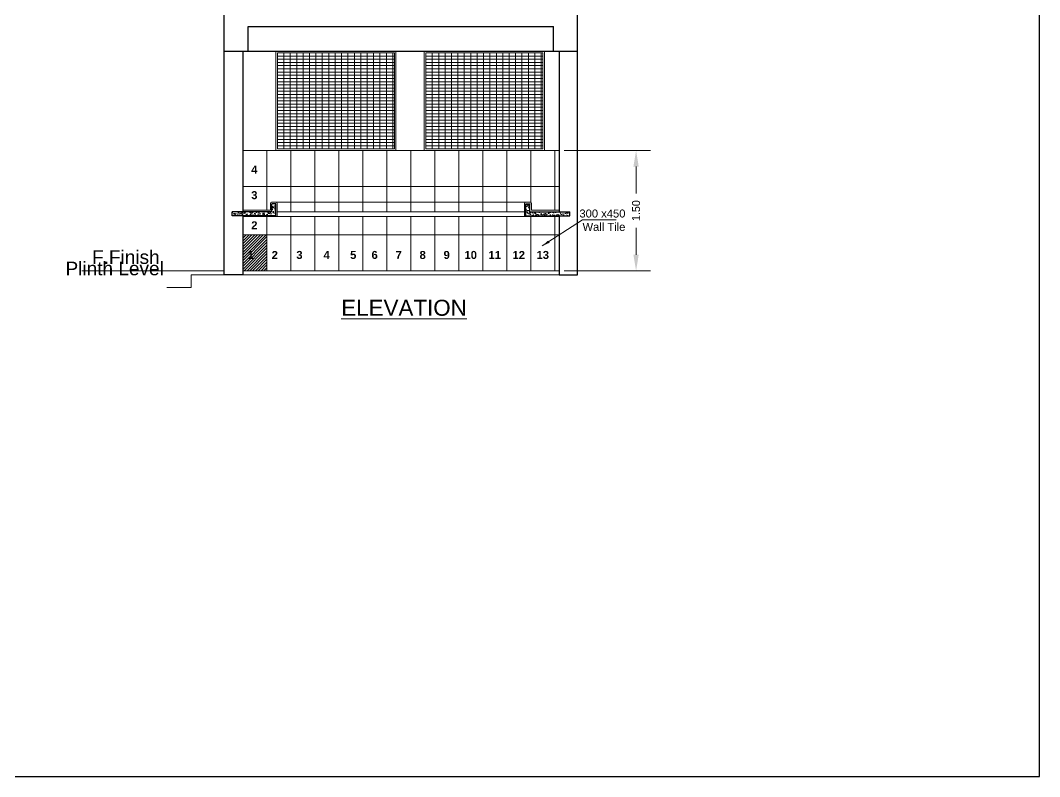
# Model space of a CAD drawing. Header units: millimetres. Extents: x 3614 to 12428, y -844 to 6844.
# Drawn here: x 5612.4 to 5625.13, y -804.29 to -794.85 of the extents above; entities that cross this region are included whole.
import ezdxf

# ---------------------------------------------------------------- set-up
doc = ezdxf.new("R2010")
doc.units = ezdxf.units.MM
doc.header["$LTSCALE"] = 40
doc.header["$MEASUREMENT"] = 0
doc.header["$PDMODE"] = 32
doc.header["$PDSIZE"] = 0.02
doc.linetypes.add('DASHED', pattern=[0.75, 0.5, -0.25])
doc.layers.get('0').update_dxf_attribs({"linetype": 'CONTINUOUS', "lineweight": 20})
doc.layers.get('Defpoints').update_dxf_attribs({"linetype": 'CONTINUOUS', "lineweight": 20})
for name, color, linetype, lineweight in [('brick Hatch', 30, 'CONTINUOUS', 13), ('Dim', 220, 'CONTINUOUS', 15), ('E6', 254, 'CONTINUOUS', 15), ('FLOOR FINISH', 10, 'CONTINUOUS', 15), ('Hatch', 42, 'CONTINUOUS', 15), ('Plaster', 141, 'CONTINUOUS', 5), ('slab', 7, 'CONTINUOUS', 30), ('TEXT', 7, 'CONTINUOUS', 20), ('Ventilator', 6, 'DASHED', 18), ('Wall', 7, 'CONTINUOUS', 30), ('WALL TILE', 40, 'CONTINUOUS', 13)]:
    doc.layers.add(name, color=color, linetype=linetype, lineweight=lineweight)
doc.styles.add('DIM', font='arial.ttf')
doc.styles.add('dim-stylus bt', font='arial.ttf')
doc.styles.add('Tabrej', font='GOTHIC.TTF')
doc.dimstyles.new('Copy of 1  100 SMALL', dxfattribs={"dimscale": 100, "dimtxt": 4.5, "dimasz": 3, "dimexe": 1.5, "dimexo": 0, "dimgap": 1, "dimtad": 1, "dimdec": 0, "dimzin": 0, "dimdsep": 46, "dimtxsty": 'dim-stylus bt', "dimblk": 'ARCHTICK', "dimcen": 0, "dimdle": 1.5, "dimclrd": 256, "dimclre": 256, "dimclrt": 7, "dimadec": 0, "dimazin": 0, "dimtfac": 0.7, "dimtdec": 0, "dimtofl": 0, "dimtmove": 2, "dimatfit": 3, "dimfxl": 0, "dimtolj": 1, "dimtzin": 0, "dimlwd": 15, "dimlwe": 15, "dimarcsym": 0})
doc.dimstyles.new('Tabrej', dxfattribs={"dimtxt": 0.5, "dimasz": 0.45, "dimexe": 0.18, "dimexo": 0.0625, "dimgap": 0.09, "dimtad": 0, "dimdec": 3, "dimzin": 0, "dimdsep": 46, "dimtxsty": 'Tabrej', "dimcen": 0, "dimclrd": 256, "dimclre": 256, "dimclrt": 7, "dimaunit": 1, "dimadec": 3, "dimazin": 0, "dimtfac": 1, "dimtdec": 3, "dimtofl": 0, "dimtmove": 0, "dimatfit": 3, "dimfxl": 0, "dimtolj": 1, "dimtzin": 0, "dimlwd": -1, "dimlwe": -1, "dimarcsym": 0})
pattern_1 = [(50, (2242.05193, -289.57794), (0.0717260183, -0.0062752135), [0.0075, -0.0825]), (355, (2242.05193, -289.57794), (-0.0138751334, 0.0752192134), [0.006, -0.066]), (100.4514, (2242.05791, -289.578464), (0.0578509382, 0.0689439542), [0.006374019, -0.0701142112]), (46.1842, (2242.05193, -289.55794), (0.1067241049, -0.0165519014), [0.01125, -0.12375]), (96.6356, (2242.06083, -289.55932), (0.0934662706, 0.097411787), [0.0095610288, -0.1051713]), (351.1842, (2242.05193, -289.55794), (0.0934661945, 0.09741186), [0.009, -0.099]), (21, (2242.06193, -289.56294), (0.0596907052, -0.0402618891), [0.0075, -0.0825]), (326, (2242.06193, -289.56294), (0.0243315332, 0.0725150045), [0.006, -0.066]), (71.4514, (2242.066906, -289.566296), (0.0840222629, 0.0322530497), [0.006374019, -0.0701142112]), (37.5, (2242.051932, -289.57794), (0.00121598553, 0.03328938538), [0, -0.0652, 0, -0.067, 0, -0.06625]), (7.5, (2242.05193, -289.57794), (0.02630695374, 0.0394411712), [0, -0.0382, 0, -0.0637, 0, -0.02525]), (327.5, (2242.029632, -289.57794), (0.05338224362, -0.00225548717), [0, -0.025, 0, -0.078, 0, -0.1035]), (317.5, (2242.01963, -289.57794), (0.05831861693, 0.01001049823), [0, -0.0325, 0, -0.0518, 0, -0.0735])]

# ---------------------------------------------------------------- blocks, each defined once
blk = doc.blocks.new('_ArchTick')
at = {"color": 0, "const_width": 0.15}
blk.add_lwpolyline([(-0.5, -0.5), (0.5, 0.5)], dxfattribs=at)
blk = doc.blocks.new('*D266')
at = {"layer": 'Defpoints', "color": 0, "ltscale": 0.05, "transparency": 16777216}
for p in [(5619.124, -796.471), (5620.086, -796.471), (5619.124, -797.971)]:
    blk.add_point(p, dxfattribs=at)
at = {"layer": 'Dim', "ltscale": 0.05, "transparency": 16777216}
for p, q in [((5619.187, -796.471), (5620.266, -796.471)), ((5620.086, -796.671), (5620.086, -797.008)), ((5620.086, -797.771), (5620.086, -797.434)), ((5619.187, -797.971), (5620.266, -797.971))]:
    blk.add_line(p, q, dxfattribs=at)
for points in [[(5620.052, -796.671), (5620.119, -796.671), (5620.086, -796.471)], [(5620.052, -797.771), (5620.119, -797.771), (5620.086, -797.971)]]:
    blk.add_solid(points, dxfattribs=at)
at = {"layer": 'Dim', "color": 7, "ltscale": 0.05, "transparency": 16777216, "insert": (5620.086, -797.221), "char_height": 0.1, "attachment_point": 5, "rotation": 90, "style": 'Tabrej'}
blk.add_mtext('\\A1;1.50', dxfattribs=at)

msp = doc.modelspace()

# ---------------------------------------------------------------- hatches: boundary and pattern name
at = {"layer": 'Hatch', "ltscale": 0.05}
h = msp.add_hatch(dxfattribs=at)
h.set_pattern_fill('AR-CONC', color=256, scale=0.01, style=0)
h.set_pattern_definition(pattern_1)
h.paths.add_polyline_path([(5615.0396, -797.2838), (5615.0396, -797.2338), (5615.5366, -797.2338), (5615.5366, -797.1338), (5615.5866, -797.1338), (5615.5866, -797.2838)])
h = msp.add_hatch(dxfattribs=at)
h.set_pattern_fill('AR-CONC', color=256, scale=0.01, style=0)
h.set_pattern_definition(pattern_1)
h.paths.add_polyline_path([(5619.257, -797.2838), (5619.257, -797.2338), (5618.76, -797.2338), (5618.76, -797.1338), (5618.71, -797.1338), (5618.71, -797.2838)])
at = {"layer": 'WALL TILE'}
h = msp.add_hatch(dxfattribs=at)
h.set_pattern_fill('ANSI31', color=256, scale=0.2, style=0)
h.set_pattern_definition([(45, (1590.206838, -255.928847), (-0.01767766953, 0.01767766953), [])])
h.paths.add_polyline_path([(5615.2295, -797.689), (5615.3234, -797.689), (5615.3234, -797.8394), (5615.2295, -797.8394)], flags=24)
h.paths.add_polyline_path([(5615.1726, -797.5208), (5615.1726, -797.9708), (5615.4706, -797.9708), (5615.4706, -797.5208)])

# ---------------------------------------------------------------- linework, layer by layer
at = {"layer": 'brick Hatch', "ltscale": 0.05}
for p, q in [((5615.607, -795.2508), (5617.067, -795.2508)), ((5615.607, -796.4508), (5615.607, -795.2508)), ((5615.687, -796.4508), (5615.687, -795.2508)), ((5615.767, -796.4508), (5615.767, -795.2508)), ((5615.847, -796.4508), (5615.847, -795.2508)), ((5615.927, -796.4508), (5615.927, -795.2508)), ((5616.007, -796.4508), (5616.007, -795.2508)), ((5616.087, -796.4508), (5616.087, -795.2508)), ((5616.167, -796.4508), (5616.167, -795.2508)), ((5616.247, -796.4508), (5616.247, -795.2508)), ((5616.327, -796.4508), (5616.327, -795.2508)), ((5616.407, -796.4508), (5616.407, -795.2508)), ((5616.487, -796.4508), (5616.487, -795.2508)), ((5616.567, -796.4508), (5616.567, -795.2508)), ((5616.647, -796.4508), (5616.647, -795.2508)), ((5616.727, -796.4508), (5616.727, -795.2508)), ((5616.807, -796.4508), (5616.807, -795.2508)), ((5616.887, -796.4508), (5616.887, -795.2508)), ((5616.967, -796.4508), (5616.967, -795.2508)), ((5617.047, -796.4508), (5617.047, -795.2508)), ((5617.5406, -796.4508), (5617.5406, -795.2508)), ((5617.6206, -796.4508), (5617.6206, -795.2508)), ((5617.7006, -796.4508), (5617.7006, -795.2508)), ((5617.7806, -796.4508), (5617.7806, -795.2508)), ((5617.8606, -796.4508), (5617.8606, -795.2508)), ((5617.9406, -796.4508), (5617.9406, -795.2508)), ((5618.0206, -796.4508), (5618.0206, -795.2508)), ((5618.1006, -796.4508), (5618.1006, -795.2508)), ((5618.1806, -796.4508), (5618.1806, -795.2508)), ((5618.2606, -796.4508), (5618.2606, -795.2508)), ((5618.3406, -796.4508), (5618.3406, -795.2508)), ((5618.4206, -796.4508), (5618.4206, -795.2508)), ((5618.5006, -796.4508), (5618.5006, -795.2508)), ((5618.5806, -796.4508), (5618.5806, -795.2508)), ((5618.6606, -796.4508), (5618.6606, -795.2508)), ((5618.7406, -796.4508), (5618.7406, -795.2508)), ((5618.8206, -796.4508), (5618.8206, -795.2508)), ((5618.9006, -796.4508), (5618.9006, -795.2508)), ((5615.607, -795.2908), (5617.067, -795.2908)), ((5615.607, -795.3308), (5617.067, -795.3308)), ((5615.607, -795.3708), (5617.067, -795.3708)), ((5617.4606, -795.2908), (5618.9206, -795.2908)), ((5617.4606, -795.3308), (5618.9206, -795.3308)), ((5617.4606, -795.3708), (5618.9206, -795.3708)), ((5615.607, -795.4108), (5617.067, -795.4108)), ((5615.607, -795.4508), (5617.067, -795.4508)), ((5615.607, -795.4908), (5617.067, -795.4908)), ((5615.607, -795.5308), (5617.067, -795.5308)), ((5617.4606, -795.4108), (5618.9206, -795.4108)), ((5617.4606, -795.4508), (5618.9206, -795.4508)), ((5617.4606, -795.4908), (5618.9206, -795.4908)), ((5617.4606, -795.5308), (5618.9206, -795.5308)), ((5615.607, -795.5708), (5617.067, -795.5708)), ((5615.607, -795.6108), (5617.067, -795.6108)), ((5615.607, -795.6508), (5617.067, -795.6508)), ((5617.4606, -795.5708), (5618.9206, -795.5708)), ((5617.4606, -795.6108), (5618.9206, -795.6108)), ((5617.4606, -795.6508), (5618.9206, -795.6508)), ((5615.607, -795.6908), (5617.067, -795.6908)), ((5615.607, -795.7308), (5617.067, -795.7308)), ((5615.607, -795.7708), (5617.067, -795.7708)), ((5617.4606, -795.6908), (5618.9206, -795.6908)), ((5617.4606, -795.7308), (5618.9206, -795.7308)), ((5617.4606, -795.7708), (5618.9206, -795.7708)), ((5615.607, -795.8108), (5617.067, -795.8108)), ((5615.607, -795.8508), (5617.067, -795.8508)), ((5615.607, -795.8908), (5617.067, -795.8908)), ((5617.4606, -795.8108), (5618.9206, -795.8108)), ((5617.4606, -795.8508), (5618.9206, -795.8508)), ((5617.4606, -795.8908), (5618.9206, -795.8908)), ((5615.607, -795.9308), (5617.067, -795.9308)), ((5615.607, -795.9708), (5617.067, -795.9708)), ((5615.607, -796.0108), (5617.067, -796.0108)), ((5617.4606, -795.9308), (5618.9206, -795.9308)), ((5617.4606, -795.9708), (5618.9206, -795.9708)), ((5617.4606, -796.0108), (5618.9206, -796.0108)), ((5615.607, -796.0508), (5617.067, -796.0508)), ((5615.607, -796.0908), (5617.067, -796.0908)), ((5615.607, -796.1308), (5617.067, -796.1308)), ((5617.4606, -796.0508), (5618.9206, -796.0508)), ((5617.4606, -796.0908), (5618.9206, -796.0908)), ((5617.4606, -796.1308), (5618.9206, -796.1308)), ((5615.607, -796.1708), (5617.067, -796.1708)), ((5615.607, -796.2108), (5617.067, -796.2108)), ((5615.607, -796.2508), (5617.067, -796.2508)), ((5615.607, -796.2908), (5617.067, -796.2908)), ((5617.4606, -796.1708), (5618.9206, -796.1708)), ((5617.4606, -796.2108), (5618.9206, -796.2108)), ((5617.4606, -796.2508), (5618.9206, -796.2508)), ((5617.4606, -796.2908), (5618.9206, -796.2908)), ((5615.607, -796.3308), (5617.067, -796.3308)), ((5615.607, -796.3708), (5617.067, -796.3708)), ((5615.607, -796.4108), (5617.067, -796.4108)), ((5617.4606, -796.3308), (5618.9206, -796.3308)), ((5617.4606, -796.3708), (5618.9206, -796.3708)), ((5617.4606, -796.4108), (5618.9206, -796.4108)), ((5615.607, -796.4508), (5617.067, -796.4508))]:
    msp.add_line(p, q, dxfattribs=at)
at = {"layer": 'Dim', "ltscale": 0.05}
for p, q in [((5614.9426, -797.9708), (5613.1623, -797.9708)), ((5614.9426, -798.0208), (5614.5277, -798.0208)), ((5614.5277, -798.179), (5614.5277, -798.0208)), ((5614.5277, -798.179), (5614.2242, -798.179))]:
    msp.add_line(p, q, dxfattribs=at)
at = {"layer": 'E6', "ltscale": 0.05}
msp.add_line((5614.9426, -798.0208), (5619.354, -798.0208), dxfattribs=at)
at = {"layer": 'FLOOR FINISH', "ltscale": 0.05}
for p, q in [((5615.5896, -797.1158), (5618.7726, -797.1158)), ((5615.6046, -797.2338), (5618.692, -797.2338)), ((5615.6046, -797.2958), (5619.124, -797.2958)), ((5615.1726, -797.9708), (5619.124, -797.9708))]:
    msp.add_line(p, q, dxfattribs=at)
at = {"layer": 'Plaster', "ltscale": 0.05}
for p, q in [((5615.5186, -797.2158), (5615.5186, -797.1308)), ((5615.5896, -797.1158), (5615.5336, -797.1158)), ((5615.6046, -797.2958), (5615.6046, -797.1308)), ((5618.692, -797.2958), (5618.692, -797.1308)), ((5618.707, -797.1158), (5618.763, -797.1158)), ((5618.778, -797.2158), (5618.778, -797.1308)), ((5615.5186, -797.2158), (5615.1726, -797.2158)), ((5615.6046, -797.2958), (5615.1726, -797.2958)), ((5618.692, -797.2958), (5619.124, -797.2958)), ((5618.778, -797.2158), (5619.124, -797.2158))]:
    msp.add_line(p, q, dxfattribs=at)
for centre, start, end in [((5615.5336, -797.1308), 90, 180), ((5615.5896, -797.1308), 0, 90), ((5618.707, -797.1308), 90, 180), ((5618.763, -797.1308), 0, 90)]:
    msp.add_arc(centre, 0.015, start, end, dxfattribs=at)
at = {"layer": 'slab', "color": 5, "ltscale": 0.05}
for p, q in [((5614.9426, -795.2308), (5614.9426, -794.7708)), ((5619.354, -795.2308), (5619.354, -794.7708)), ((5615.2426, -795.2308), (5615.2426, -794.9208)), ((5615.2426, -794.9208), (5619.054, -794.9208)), ((5619.054, -795.2308), (5619.054, -794.9208)), ((5614.9426, -795.2308), (5619.354, -795.2308)), ((5614.9426, -795.2308), (5615.2408, -795.2308))]:
    msp.add_line(p, q, dxfattribs=at)
at = {"layer": 'slab', "ltscale": 0.05}
for p, q in [((5615.5366, -797.2338), (5615.5366, -797.1338)), ((5615.5866, -797.1338), (5615.5366, -797.1338)), ((5615.5866, -797.2838), (5615.5866, -797.1338)), ((5618.71, -797.2838), (5618.71, -797.1338)), ((5618.71, -797.1338), (5618.76, -797.1338)), ((5618.76, -797.2338), (5618.76, -797.1338)), ((5615.5366, -797.2338), (5615.0396, -797.2338)), ((5615.0396, -797.2838), (5615.0396, -797.2338)), ((5615.5866, -797.2838), (5615.0396, -797.2838)), ((5618.71, -797.2838), (5619.257, -797.2838)), ((5618.76, -797.2338), (5619.257, -797.2338)), ((5619.257, -797.2838), (5619.257, -797.2338))]:
    msp.add_line(p, q, dxfattribs=at)
at = {"layer": 'Ventilator', "linetype": 'Continuous', "ltscale": 0.05}
for points in [[(5617.087, -796.4708), (5615.587, -796.4708), (5615.587, -795.2308), (5617.087, -795.2308)], [(5617.067, -796.4508), (5615.607, -796.4508), (5615.607, -795.2508), (5617.067, -795.2508)], [(5617.4406, -796.4708), (5618.9406, -796.4708), (5618.9406, -795.2308), (5617.4406, -795.2308)], [(5617.4606, -796.4508), (5618.9206, -796.4508), (5618.9206, -795.2508), (5617.4606, -795.2508)]]:
    msp.add_lwpolyline(points, close=True, dxfattribs=at)
at = {"layer": 'Wall', "ltscale": 0.05}
for p, q in [((5614.9426, -798.0208), (5614.9426, -795.2308)), ((5615.1726, -795.2308), (5615.1726, -797.2338)), ((5619.124, -795.2308), (5619.124, -797.2338)), ((5619.354, -798.0208), (5619.354, -795.2308)), ((5615.1726, -797.2838), (5615.1726, -798.0208)), ((5619.124, -797.2838), (5619.124, -798.0208)), ((5615.1726, -798.0208), (5614.9426, -798.0208)), ((5619.124, -798.0208), (5619.354, -798.0208))]:
    msp.add_line(p, q, dxfattribs=at)
at = {"layer": 'Wall', "color": 5, "ltscale": 0.05}
msp.add_line((5619.054, -795.2308), (5619.354, -795.2308), dxfattribs=at)
at = {"layer": 'Wall', "ltscale": 0.05}
msp.add_lwpolyline([(5625.1261, -761.7999), (5558.2217, -761.7999), (5558.2217, -804.2858), (5625.1261, -804.2858)], close=True, dxfattribs=at)
at = {"layer": 'WALL TILE', "ltscale": 0.05}
for p, q in [((5615.1726, -796.4708), (5619.124, -796.4708)), ((5615.4726, -797.2158), (5615.4726, -796.4708)), ((5615.7726, -797.2338), (5615.7726, -796.4708)), ((5616.0726, -797.2338), (5616.0726, -796.4708)), ((5616.3726, -797.2338), (5616.3726, -796.4708)), ((5616.6726, -797.2338), (5616.6726, -796.4708)), ((5616.9726, -797.2338), (5616.9726, -796.4708)), ((5617.2726, -797.2338), (5617.2726, -796.4708)), ((5617.5726, -797.2338), (5617.5726, -796.4708)), ((5617.8726, -797.2338), (5617.8726, -796.4708)), ((5618.1726, -797.2338), (5618.1726, -796.4708)), ((5618.4726, -797.2338), (5618.4726, -796.4708)), ((5618.7726, -797.1193), (5618.7726, -796.4708)), ((5619.0726, -797.2158), (5619.0726, -796.4708)), ((5615.1726, -796.9208), (5619.124, -796.9208)), ((5615.4726, -797.9708), (5615.4726, -797.2958)), ((5615.7726, -797.9708), (5615.7726, -797.2958)), ((5616.0726, -797.9708), (5616.0726, -797.2958)), ((5616.3726, -797.9708), (5616.3726, -797.2958)), ((5616.6726, -797.9708), (5616.6726, -797.2958)), ((5616.9726, -797.9708), (5616.9726, -797.2958)), ((5617.2726, -797.9708), (5617.2726, -797.2958)), ((5617.5726, -797.9708), (5617.5726, -797.2958)), ((5617.8726, -797.9708), (5617.8726, -797.2958)), ((5618.1726, -797.9708), (5618.1726, -797.2958)), ((5618.4726, -797.9708), (5618.4726, -797.2958)), ((5618.7726, -797.9708), (5618.7726, -797.2958)), ((5619.0726, -797.9708), (5619.0726, -797.2958)), ((5619.124, -797.5208), (5615.1726, -797.5208)), ((5619.124, -797.9708), (5615.1726, -797.9708))]:
    msp.add_line(p, q, dxfattribs=at)

# ---------------------------------------------------------------- texts
at = {"layer": 'TEXT'}
for s, insert, char_height, width, attachment_point, style in [('{\\fArial|b1|i0|c0|p34;4}', (5615.3177, -796.7082), 0.1, 0.096954, 5, 'dim-stylus bt'), ('{\\fArial|b1|i0|c0|p34;3}', (5615.3177, -797.0284), 0.1, 0.096954, 5, 'dim-stylus bt'), ('300 x450\\P Wall Tile', (5619.6655, -797.3406), 0.1, 1.488739, 5, 'DIM'), ('{\\fArial|b1|i0|c0|p34;2}', (5615.3177, -797.4034), 0.1, 0.096954, 5, 'dim-stylus bt'), ('{\\fArial|b1|i0|c0|p34;1}', (5615.2734, -797.7745), 0.1, 0.096954, 5, 'dim-stylus bt'), ('{\\fArial|b1|i0|c0|p34;2}', (5615.5734, -797.7745), 0.1, 0.096954, 5, 'dim-stylus bt'), ('{\\fArial|b1|i0|c0|p34;3}', (5615.881, -797.7745), 0.1, 0.096954, 5, 'dim-stylus bt'), ('{\\fArial|b1|i0|c0|p34;4}', (5616.2205, -797.7745), 0.1, 0.096954, 5, 'dim-stylus bt'), ('{\\fArial|b1|i0|c0|p34;5}', (5616.5529, -797.7745), 0.1, 0.096954, 5, 'dim-stylus bt'), ('{\\fArial|b1|i0|c0|p34;6}', (5616.8205, -797.7745), 0.1, 0.096954, 5, 'dim-stylus bt'), ('{\\fArial|b1|i0|c0|p34;7}', (5617.1205, -797.7745), 0.1, 0.096954, 5, 'dim-stylus bt'), ('{\\fArial|b1|i0|c0|p34;8}', (5617.4205, -797.7745), 0.1, 0.096954, 5, 'dim-stylus bt'), ('{\\fArial|b1|i0|c0|p34;9}', (5617.7205, -797.7745), 0.1, 0.096954, 5, 'dim-stylus bt'), ('{\\fArial|b1|i0|c0|p34;10}', (5618.0205, -797.7745), 0.1, 0.096954, 5, 'dim-stylus bt'), ('{\\fArial|b1|i0|c0|p34;11}', (5618.3205, -797.7745), 0.1, 0.096954, 5, 'dim-stylus bt'), ('{\\fArial|b1|i0|c0|p34;12}', (5618.6205, -797.7745), 0.1, 0.096954, 5, 'dim-stylus bt'), ('{\\fArial|b1|i0|c0|p34;13}', (5618.9205, -797.7745), 0.1, 0.096954, 5, 'dim-stylus bt'), ('{\\fArial|b0|i0|c0|p34;\\H0.48571x;Plinth Level \\H2.0588x; }', (5612.9593, -797.8577), 0.35, 26.669839, 1, 'DIM'), ('{\\fArial|b0|i0|c0|p34;\\LELEVATION}', (5616.4036, -798.333), 0.2, 26.669839, 1, 'DIM')]:
    msp.add_mtext(s, dxfattribs=dict(at, insert=insert, char_height=char_height, width=width, attachment_point=attachment_point, style=style))
at = {"layer": 'TEXT', "insert": (5611.6165, -797.716), "char_height": 0.17, "width": 4.157064, "attachment_point": 1, "rotation": 0, "style": 'DIM'}
msp.add_mtext('\\pi1.6741;F.Finish', dxfattribs=at)

# ---------------------------------------------------------------- dimensions: what is measured, and where the dimension line sits
at = {"layer": 'Dim', "ltscale": 0.05}
dim = msp.add_linear_dim(base=(5620.0858, -796.4708), p1=(5619.124, -797.9708), p2=(5619.124, -796.4708), angle=90, dimstyle='Tabrej', override={"dimtxt": 0.1, "dimasz": 0.2, "dimdec": 2, "dimpost": '\\X', "dimtdec": 2, "dimfxl": 0.18, "dimarcsym": 1}, dxfattribs=at)
dim.commit()
dim.dimension.update_dxf_attribs({"geometry": '*D266', "text_midpoint": (5620.0858, -797.2208)})

# ---------------------------------------------------------------- leaders
at = {"layer": 'Dim'}
msp.add_leader([(5618.9137, -797.6616), (5619.4156, -797.335), (5619.8365, -797.335)], dimstyle='Copy of 1  100 SMALL', override={"dimtxt": 4, "dimasz": 0.001, "dimtad": 0, "dimfxl": 6, "dimarcsym": 2}, dxfattribs=at)

doc.saveas('drawing.dxf')
